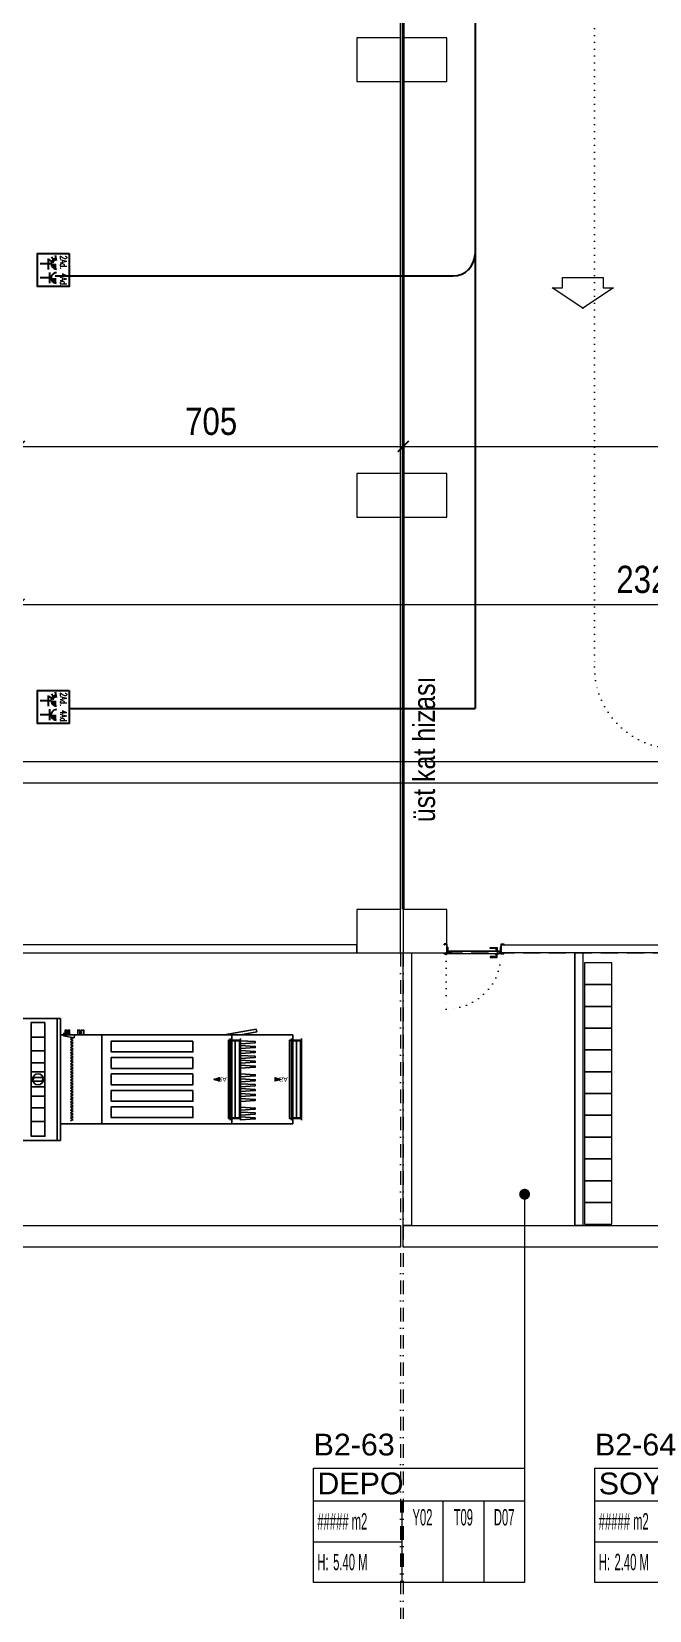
# Model space of a CAD drawing. Header units: metres. Extents: x -13194 to 152406, y -4219 to 19791.
# Drawn here: x 6843 to 7977, y -1207 to 1691 of the extents above; entities that cross this region are included whole.
import ezdxf
from ezdxf.enums import TextEntityAlignment as Align

# ---------------------------------------------------------------- set-up
doc = ezdxf.new("R2010")
doc.units = ezdxf.units.M
doc.header["$LTSCALE"] = 100
doc.header["$MEASUREMENT"] = 0
for name, pattern in [('DASHDOT2', [0.5, 0.25, -0.125, 0, -0.125]), ('DOT2', [0.125, 0, -0.125]), ('HIDDEN', [0.375, 0.25, -0.125]), ('HIDDEN2', [4.7625, 3.175, -1.5875])]:
    doc.linetypes.add(name, pattern=pattern)
doc.layers.get('0').update_dxf_attribs({"color": 9, "lineweight": 9})
for name, color, linetype, lineweight in [('00', 9, 'Continuous', 9), ('01', 9, 'Continuous', 9), ('05', 9, 'Continuous', 9), ('05S', 9, 'Continuous', 9), ('06B', 9, 'Continuous', 9), ('06D', 9, 'Continuous', 9), ('10', 9, 'Continuous', 9), ('20', 9, 'DOT2', 9), ('21', 9, 'Continuous', 9), ('21_mahal200', 9, 'Continuous', 9), ('24', 9, 'DASHDOT2', 9), ('25', 76, 'Continuous', 9), ('32-ekipman', 9, 'Continuous', 9), ('E-KOMBİNE ETANŞ PRİZ (2x1 FAZ+4x3 FAZ)', 7, 'Continuous', 30)]:
    doc.layers.add(name, color=color, linetype=linetype, lineweight=lineweight)
doc.styles.add('Arial', font='arial.ttf', dxfattribs={"height": 2.5})
doc.styles.add('E-YAZI', font='txttw.shx')
doc.styles.add('MuuM_TEXT-STANDART', font='ARIALN.TTF')
doc.styles.get("Standard").update_dxf_attribs({"font": 'ARIALN.TTF'})
doc.dimstyles.new('MuuM_DIM200', dxfattribs={"dimscale": 20, "dimtxt": 2, "dimasz": 1, "dimexe": 1, "dimexo": 1, "dimgap": 1, "dimtad": 1, "dimdec": 1, "dimrnd": 0.5, "dimdsep": 46, "dimtxsty": 'MuuM_TEXT-STANDART', "dimblk": 'ARCHTICK', "dimcen": 0, "dimdle": 0.15, "dimclrd": 256, "dimclre": 256, "dimclrt": 256, "dimadec": 0, "dimazin": 0, "dimtfac": 5, "dimtdec": 1, "dimtix": 1, "dimtmove": 2, "dimatfit": 3, "dimldrblk": 'DOT', "dimfxl": 3, "dimfxlon": 1, "dimtolj": 1, "dimlwd": -1, "dimlwe": -1, "dimarcsym": 0})

# ---------------------------------------------------------------- blocks, each defined once
blk = doc.blocks.new('p-akslar_yeni')
at = {"layer": '24'}
for points in [[(13935, -8575), (13935, -11854.6), (13835, -11854.6), (13835, -11897.2)], [(13940, -8575), (13940, -11854.6), (14040, -11854.6), (14040, -11897.2)]]:
    blk.add_lwpolyline(points, dxfattribs=at)
blk = doc.blocks.new('E-KOMBİNE ETANŞ PRİZ (2x1 FAZ+4x3 FAZ)')
at = {"layer": 'E-KOMBİNE ETANŞ PRİZ (2x1 FAZ+4x3 FAZ)', "color": 3}
for p, q in [((-33.8, 69.6), (-53.6, 66.6)), ((-31.9, 63.7), (-47.2, 51.8)), ((-27.7, 60), (-36.5, 42.9))]:
    blk.add_line(p, q, dxfattribs=at)
at = {"layer": 'E-KOMBİNE ETANŞ PRİZ (2x1 FAZ+4x3 FAZ)', "color": 4}
for p, q in [((-42.2, 39.9), (-2.2, 39.9)), ((-22.8, 50.8), (-22.8, 10.2)), ((48.6, 46.1), (8.6, 46.1)), ((28.9, 50.3), (28.9, 10.2))]:
    blk.add_line(p, q, dxfattribs=at)
at = {"layer": 'E-KOMBİNE ETANŞ PRİZ (2x1 FAZ+4x3 FAZ)', "color": 3}
blk.add_lwpolyline([(-60.6, 116.2), (60.6, 116.2), (60.6, 0), (-60.6, 0)], close=True, dxfattribs=at)
at = {"layer": 'E-KOMBİNE ETANŞ PRİZ (2x1 FAZ+4x3 FAZ)', "color": 4, "const_width": 19.2}
for points in [[(-22.8, 60.4, 0.414214), (-13.1, 69.9)], [(28.9, 59.7, 0.414214), (38.7, 69.1)]]:
    blk.add_lwpolyline(points, format="xyb", dxfattribs=at)
at = {"layer": 'E-KOMBİNE ETANŞ PRİZ (2x1 FAZ+4x3 FAZ)', "color": 4}
for centre in [(-22.7, 70), (29.1, 69.5)]:
    blk.add_arc(centre, 19.2, 179.24487, 359.24487, dxfattribs=at)
at = {"layer": 'E-KOMBİNE ETANŞ PRİZ (2x1 FAZ+4x3 FAZ)', "color": 1, "style": 'E-YAZI', "width": 0.6}
for s, p in [('2Ad.', (-53.3, 83.6)), ('4Ad.', (11.6, 83.6))]:
    blk.add_text(s, height=24, dxfattribs=at).set_placement(p)
blk = doc.blocks.new('p-kolon_80x80')
blk.add_lwpolyline([(-40, -40), (40, -40), (40, 40), (-40, 40)], close=True)
blk = doc.blocks.new('2.bod.sitatik')
at = {"layer": '01'}
for points in [[(7440, -8630), (7520, -8630), (7520, -8550), (7440, -8550)], [(7525, -8630), (7605, -8630), (7605, -8550), (7525, -8550)]]:
    blk.add_lwpolyline(points, close=True, dxfattribs=at)
for p in [(7480, -6990), (7565, -6990), (7480, -7790), (7565, -7790)]:
    blk.add_blockref('p-kolon_80x80', p, dxfattribs=at)
blk = doc.blocks.new('P-KURANGLEZ')
at = {"layer": '01'}
blk.add_lwpolyline([(7525, -500), (12385, -500), (12385, -5), (12385, 0), (12425, 0), (12425, -540), (7525, -540)], close=True, dxfattribs=at)
blk.add_lwpolyline([(7520, -540), (5360, -540), (5360, -500), (7520, -500), (7520, -540)], dxfattribs=at)
blk = doc.blocks.new('_ArchTick')
at = {"color": 0, "linetype": 'ByBlock', "const_width": 0.15}
blk.add_lwpolyline([(-0.5, -0.5), (0.5, 0.5)], dxfattribs=at)
blk = doc.blocks.new('*D613')
at = {"layer": '25', "transparency": 16777216}
for p, q in [((6820, -32440.8), (6820, -32360.8)), ((7525, -32440.8), (7525, -32360.8)), ((6817, -32380.8), (7528, -32380.8))]:
    blk.add_line(p, q, dxfattribs=at)
at = {"layer": '25', "transparency": 16777216, "xscale": 20, "yscale": 20, "zscale": 20, "rotation": 180}
blk.add_blockref('_ArchTick', (6820, -32380.8), dxfattribs=at)
at = {"layer": '25', "transparency": 16777216, "xscale": 20, "yscale": 20, "zscale": 20}
blk.add_blockref('_ArchTick', (7525, -32380.8), dxfattribs=at)
at = {"layer": '25', "transparency": 16777216, "insert": (7172.5, -32335.2), "char_height": 50, "attachment_point": 5, "style": 'MuuM_TEXT-STANDART'}
blk.add_mtext('\\A1;705', dxfattribs=at)
blk = doc.blocks.new('_Dot')
at = {"color": 0, "linetype": 'ByBlock', "lineweight": -2}
blk.add_line((-0.5, 0), (-1, 0), dxfattribs=at)
at = {"color": 0, "linetype": 'ByBlock', "const_width": 0.5}
blk.add_lwpolyline([(-0.25, 0, 1), (0.25, 0, 1)], format="xyb", close=True, dxfattribs=at)
blk = doc.blocks.new('*D614')
at = {"layer": '25', "transparency": 16777216}
for p, q in [((7525, -32440.8), (7525, -32360.8)), ((9140, -32440.8), (9140, -32360.8)), ((7522, -32380.8), (9143, -32380.8))]:
    blk.add_line(p, q, dxfattribs=at)
at = {"layer": '25', "transparency": 16777216, "xscale": 20, "yscale": 20, "zscale": 20, "rotation": 180}
blk.add_blockref('_ArchTick', (7525, -32380.8), dxfattribs=at)
at = {"layer": '25', "transparency": 16777216, "xscale": 20, "yscale": 20, "zscale": 20}
blk.add_blockref('_ArchTick', (9140, -32380.8), dxfattribs=at)
at = {"layer": '25', "transparency": 16777216, "insert": (8332.5, -32335.2), "char_height": 50, "attachment_point": 5, "style": 'MuuM_TEXT-STANDART'}
blk.add_mtext('\\A1;1615', dxfattribs=at)
blk = doc.blocks.new('*D618')
at = {"layer": '25', "transparency": 16777216}
for p, q in [((9140, -32610.8), (9140, -32690.8)), ((6820, -32730.8), (6820, -32650.8)), ((6817, -32670.8), (9143, -32670.8))]:
    blk.add_line(p, q, dxfattribs=at)
at = {"layer": '25', "transparency": 16777216, "xscale": 20, "yscale": 20, "zscale": 20, "rotation": 180}
blk.add_blockref('_ArchTick', (6820, -32670.8), dxfattribs=at)
at = {"layer": '25', "transparency": 16777216, "xscale": 20, "yscale": 20, "zscale": 20}
blk.add_blockref('_ArchTick', (9140, -32670.8), dxfattribs=at)
at = {"layer": '25', "transparency": 16777216, "insert": (7980, -32625.3), "char_height": 50, "attachment_point": 5, "style": 'MuuM_TEXT-STANDART'}
blk.add_mtext('\\A1;2320', dxfattribs=at)
blk = doc.blocks.new('TYETRBJFYREFR')
at = {"color": 252, "lineweight": -3}
for p, q in [((2844, 1935), (2905, 1935)), ((2844, 1935), (2905, 1935)), ((2844, -305), (2844, 1935)), ((3605, 1935), (2905, 1935)), ((3380, 1860), (3130, 1860)), ((3666, 1935), (3605, 1935)), ((3605, -305), (3605, 1935)), ((3666, 1935), (3605, 1935)), ((3666, -305), (3666, 1935)), ((-160, 68), (-160, 1562)), ((-67, 98), (-67, 1532)), ((0, 1630), (61, 1630)), ((0, 0), (0, 1630)), ((25, 68), (25, 1562)), ((61, 1630), (600, 1630)), ((440, 68), (440, 1562)), ((533, 98), (533, 1532)), ((600, 1630), (661, 1630)), ((600, 0), (600, 1630)), ((625, 68), (625, 1562)), ((661, 1630), (1261, 1630)), ((1261, 1630), (1261, 1630)), ((1261, 0), (1261, 1630)), ((1322, 1630), (1261, 1630)), ((1261, 25), (1261, 1605)), ((1322, 1630), (1383, 1630)), ((2783, 1630), (1383, 1630)), ((2783, 0), (2783, 1630)), ((2844, 1630), (2783, 1630)), ((3380, 1590), (3130, 1590)), ((3666, 1630), (3727, 1630)), ((3927, 1630), (3727, 1630)), ((3902, 1552), (3852, 1578)), ((3852, 1528), (3902, 1552)), ((3902, 1502), (3852, 1528)), ((3852, 1478), (3902, 1502)), ((3902, 1452), (3852, 1478)), ((3852, 1428), (3902, 1452)), ((4427, 1630), (3927, 1630)), ((4427, 0), (4427, 1630)), ((4488, 1630), (4427, 1630)), ((4488, 1630), (4549, 1630)), ((6149, 1630), (4549, 1630)), ((6749, 1630), (6149, 1630)), ((6810, 1630), (6749, 1630)), ((6785, 68), (6785, 1562)), ((6810, 0), (6810, 1630)), ((6810, 1630), (7271, 1630)), ((6877, 98), (6877, 1532)), ((6970, 68), (6970, 1562)), ((7871, 1630), (7271, 1630)), ((7932, 1630), (7871, 1630)), ((7907, 68), (7907, 1562)), ((7932, 0), (7932, 1630)), ((7999, 98), (7999, 1532)), ((8092, 68), (8092, 1562)), ((3380, 1337), (3130, 1337)), ((3902, 1402), (3852, 1428)), ((3852, 1378), (3902, 1402)), ((3902, 1352), (3852, 1378)), ((3852, 1328), (3902, 1352)), ((3902, 1302), (3852, 1328)), ((3852, 1278), (3902, 1302)), ((3902, 1252), (3852, 1278)), ((3852, 1228), (3902, 1252)), ((3902, 1202), (3852, 1228)), ((3852, 1178), (3902, 1202)), ((3902, 1152), (3852, 1178)), ((1466, 496), (1466, 1134)), ((3380, 1121), (3130, 1121)), ((3380, 955), (3130, 955)), ((3852, 1128), (3902, 1152)), ((3902, 1102), (3852, 1128)), ((3852, 1078), (3902, 1102)), ((3902, 1052), (3852, 1078)), ((3852, 1028), (3902, 1052)), ((3902, 1002), (3852, 1028)), ((3852, 978), (3902, 1002)), ((3902, 952), (3852, 978)), ((3852, 928), (3902, 952)), ((3902, 902), (3852, 928)), ((3852, 878), (3902, 902)), ((3902, 852), (3852, 878)), ((2398, 496), (2398, 751)), ((2433, 496), (2433, 751)), ((2474, 496), (2474, 751)), ((2515, 496), (2515, 751)), ((2550, 496), (2550, 751)), ((2573, 496), (2573, 751)), ((2582, 496), (2582, 751)), ((3380, 851), (3130, 851)), ((3155, 840), (3130, 790)), ((3180, 790), (3130, 790)), ((3380, 779), (3130, 779)), ((3380, 675), (3130, 675)), ((3155, 840), (3180, 790)), ((3355, 790), (3330, 840)), ((3380, 840), (3330, 840)), ((3355, 790), (3380, 840)), ((3852, 828), (3902, 852)), ((3902, 802), (3852, 828)), ((3852, 778), (3902, 802)), ((3902, 752), (3852, 778)), ((3852, 728), (3902, 752)), ((3902, 702), (3852, 728)), ((3852, 678), (3902, 702)), ((3902, 652), (3852, 678)), ((3852, 628), (3902, 652)), ((3902, 602), (3852, 628)), ((3852, 578), (3902, 602)), ((2544, 429), (1656, 429)), ((3380, 509), (3130, 509)), ((3380, 293), (3130, 293)), ((3902, 552), (3852, 578)), ((3852, 528), (3902, 552)), ((3902, 502), (3852, 528)), ((3852, 478), (3902, 502)), ((3902, 452), (3852, 478)), ((3852, 428), (3902, 452)), ((3902, 402), (3852, 428)), ((3852, 378), (3902, 402)), ((3902, 352), (3852, 378)), ((3852, 328), (3902, 352)), ((3902, 302), (3852, 328)), ((3852, 278), (3902, 302)), ((0, 0), (61, 0)), ((61, 0), (600, 0)), ((600, 0), (661, 0)), ((661, 0), (1261, 0)), ((661, 0), (858, -34)), ((858, -34), (864, 0)), ((983, 0), (1475, -87)), ((1261, 0), (1261, 0)), ((1322, 0), (1261, 0)), ((1274, 0), (1484, -37)), ((1322, 0), (1383, 0)), ((2783, 0), (1383, 0)), ((2774, 50), (2281, -37)), ((2782, 1), (2290, -86)), ((2782, 1), (2774, 50)), ((2844, 0), (2783, 0)), ((3380, 40), (3130, 40)), ((3666, 0), (3727, 0)), ((3918, 50), (3721, 15)), ((3730, -34), (3721, 15)), ((3927, 0), (3727, 0)), ((3927, 1), (3730, -34)), ((3902, 252), (3852, 278)), ((3852, 228), (3902, 252)), ((3902, 202), (3852, 228)), ((3852, 178), (3902, 202)), ((3902, 152), (3852, 178)), ((3852, 128), (3902, 152)), ((3902, 102), (3852, 128)), ((3852, 78), (3902, 102)), ((3902, 52), (3852, 78)), ((3927, 1), (3918, 50)), ((4427, 0), (3927, 0)), ((4488, 0), (4427, 0)), ((4488, 0), (4549, 0)), ((6149, 0), (4549, 0)), ((6749, 0), (6149, 0)), ((6671, 0), (7262, -104)), ((6810, 0), (6749, 0)), ((6810, 0), (7271, 0)), ((7871, 0), (7271, 0)), ((7932, 0), (7871, 0)), ((1475, -87), (1484, -37)), ((2290, -86), (2281, -37)), ((3380, -230), (3130, -230)), ((6970, -2), (7271, -55)), ((7262, -104), (7271, -55)), ((2844, -305), (2905, -305)), ((2844, -305), (2905, -305)), ((3605, -305), (2905, -305)), ((3666, -305), (3605, -305)), ((3666, -305), (3605, -305))]:
    blk.add_line(p, q, dxfattribs=at)
for points in [[(2844, 1935), (3666, 1935), (3666, -305), (2844, -305)], [(0, 1630), (600, 1630), (600, 0), (0, 0)], [(600, 0), (2844, 0), (2844, 1630), (600, 1630)], [(3666, 0), (6810, 0), (6810, 1630), (3666, 1630)], [(6810, 1630), (7932, 1630), (7932, 0), (6810, 0)]]:
    blk.add_lwpolyline(points, close=True)
for points in [[(3380, -230), (3130, -230), (3130, 1860), (3380, 1860), (3380, -230)], [(-160, 98), (25, 98), (25, 1533), (-160, 1533), (-160, 98)], [(-141, 108), (7, 108), (7, 1523), (-141, 1523), (-141, 108)], [(0, 61), (0, 61), (0, 1569), (0, 1569), (0, 61)], [(0, 98), (61, 98), (61, 1533), (0, 1533), (0, 98)], [(440, 98), (625, 98), (625, 1533), (440, 1533), (440, 98)], [(459, 108), (607, 108), (607, 1523), (459, 1523), (459, 108)], [(600, 61), (600, 61), (600, 1569), (600, 1569), (600, 61)], [(600, 98), (661, 98), (661, 1533), (600, 1533), (600, 98)], [(2713, 177), (1453, 177), (1453, 1453), (2713, 1453), (2713, 177)], [(6099, 1318), (4599, 1318), (4599, 1518), (6099, 1518), (6099, 1318)], [(6810, 98), (6749, 98), (6749, 1533), (6810, 1533), (6810, 98)], [(6970, 98), (6785, 98), (6785, 1533), (6970, 1533), (6970, 98)], [(6951, 108), (6803, 108), (6803, 1523), (6951, 1523), (6951, 108)], [(6810, 61), (6810, 61), (6810, 1569), (6810, 1569), (6810, 61)], [(7932, 98), (7871, 98), (7871, 1533), (7932, 1533), (7932, 98)], [(8092, 98), (7907, 98), (7907, 1533), (8092, 1533), (8092, 98)], [(8073, 108), (7925, 108), (7925, 1523), (8073, 1523), (8073, 108)], [(7932, 61), (7932, 61), (7932, 1569), (7932, 1569), (7932, 61)], [(6099, 1017), (4599, 1017), (4599, 1217), (6099, 1217), (6099, 1017)], [(1261, 471), (1161, 471), (1161, 1159), (1261, 1159), (1261, 471)], [(2244, 496), (1383, 496), (1383, 1134), (2244, 1134), (2244, 496)], [(6099, 715), (4599, 715), (4599, 915), (6099, 915), (6099, 715)], [(2582, 496), (2367, 496), (2367, 751), (2582, 751), (2582, 496)], [(2528, 560), (2420, 560), (2420, 688), (2528, 688), (2528, 560)], [(6099, 413), (4599, 413), (4599, 613), (6099, 613), (6099, 413)], [(1919, 407), (1650, 407), (1650, 452), (1919, 452), (1919, 407)], [(1825, 451), (1744, 451), (1744, 496), (1825, 496), (1825, 451)], [(1825, 388), (1744, 388), (1744, 407), (1825, 407), (1825, 388)], [(2555, 407), (2394, 407), (2394, 452), (2555, 452), (2555, 407)], [(2501, 451), (2447, 451), (2447, 496), (2501, 496), (2501, 451)], [(2501, 388), (2447, 388), (2447, 407), (2501, 407), (2501, 388)], [(6099, 112), (4599, 112), (4599, 312), (6099, 312), (6099, 112)]]:
    blk.add_lwpolyline(points, close=True, dxfattribs=at)
for points in [[(6970, 1505), (7244, 1522), (7244, 1542), (6970, 1561)], [(6970, 1415), (7244, 1432), (7244, 1452), (6970, 1471)], [(6970, 1325), (7244, 1342), (7244, 1362), (6970, 1381)], [(6970, 1165), (7244, 1182), (7244, 1202), (6970, 1221)], [(6970, 1075), (7244, 1092), (7244, 1112), (6970, 1131)], [(6970, 985), (7244, 1002), (7244, 1022), (6970, 1041)], [(6970, 895), (7244, 912), (7244, 932), (6970, 951)], [(225, 815), (325, 815), (225, 845), (225, 785), (325, 815)], [(925, 815), (825, 815), (925, 845), (925, 785), (825, 815)], [(2582, 751), (2555, 815), (2393, 815), (2366, 751)], [(6585, 815), (6485, 815), (6585, 845), (6585, 785), (6485, 815)], [(6970, 805), (7244, 822), (7244, 842), (6970, 861)], [(6970, 715), (7244, 732), (7244, 752), (6970, 771)], [(6970, 555), (7244, 572), (7244, 592), (6970, 611)], [(7607, 815), (7707, 815), (7607, 845), (7607, 785), (7707, 815)], [(6970, 465), (7244, 482), (7244, 502), (6970, 521)], [(6970, 375), (7244, 392), (7244, 412), (6970, 431)], [(6970, 285), (7244, 302), (7244, 322), (6970, 341)], [(3781, 0), (3781, -90), (3754, -90), (3754, 0)], [(3834, 0), (3834, -90), (3807, -90), (3807, 0)], [(4023, 0), (4023, -90), (3983, -90), (3983, 0)], [(4095, 0), (4095, -90), (4055, -90), (4055, 0)], [(6970, 195), (7244, 212), (7244, 232), (6970, 251)], [(6970, 105), (7244, 122), (7244, 142), (6970, 161)]]:
    blk.add_lwpolyline(points, dxfattribs=at)
blk.add_circle((3255, 815), 100, dxfattribs=at)
for s, p in [('FA', (61, 771)), ('EA', (656, 771)), ('RA', (6551, 771)), ('SA', (7678, 771))]:
    blk.add_text(s, height=88, dxfattribs=at).set_placement(p)
blk = doc.blocks.new('0_arrow1')
at = {"linetype": 'ByBlock', "lineweight": -2}
blk.add_lwpolyline([(15, -22.5), (-15, -22.5), (-15, -15), (-22.5, -15), (0, 0), (22.5, -15), (15, -15)], close=True, dxfattribs=at)
blk.add_point((0, 0))
blk = doc.blocks.new('gr-p-barel kilitli kapı kolu')
at = {"layer": '05S'}
h = blk.add_hatch(color=256, dxfattribs=at)
h.paths.add_polyline_path([(1.3, 0.8), (-1.3, 0.8), (-1.3, 0.7), (1.3, 0.7)])
h.paths.add_polyline_path([(2.75, 0.7), (-2.75, 0.7), (-2.75, 0), (2.75, 0)])
h.paths.add_polyline_path([(-11.7, 4.9), (-11.7, 6.7), (0.9, 6.7), (0.9, 0.8), (-0.9, 0.8), (-0.9, 4.9)])
at = {"flags": 128}
for points in [[(-0.9, 0.8), (-0.9, 4.9), (-11.7, 4.9), (-11.7, 6.7), (0.9, 6.7), (0.9, 0.8)], [(-0.8, 5), (0.8, 6.6)]]:
    blk.add_lwpolyline(points, dxfattribs=at)
blk.add_lwpolyline([(-2.75, 0), (-2.75, 0.7), (2.75, 0.7), (2.75, 0)])
blk.add_lwpolyline([(-1.3, 0.7), (1.3, 0.7), (1.3, 0.8), (-1.3, 0.8)], close=True)
blk = doc.blocks.new('prf-scr2')
at = {"linetype": 'DOT2', "ltscale": 10}
blk.add_line((0, 0.2), (0, -1.1), dxfattribs=at)
for p, q in [((-0.1, -0.2), (0.1, -0.3)), ((0.1, -0.2), (-0.1, -0.2)), ((0.1, -0.3), (-0.1, -0.3)), ((-0.1, -0.3), (0.1, -0.4)), ((0.1, -0.4), (-0.1, -0.4)), ((0.1, -0.5), (-0.1, -0.4)), ((-0.1, -0.4), (0.1, -0.4)), ((0.1, -0.6), (-0.1, -0.5)), ((-0.1, -0.5), (0.1, -0.5)), ((-0.1, -0.6), (0.1, -0.7)), ((0.1, -0.6), (-0.1, -0.6)), ((-0.1, -0.6), (0.1, -0.6)), ((-0.1, -0.7), (0.1, -0.8)), ((0.1, -0.7), (-0.1, -0.7)), ((-0.1, -0.8), (0.1, -0.8)), ((0.1, -0.8), (-0.1, -0.8)), ((0.1, -0.2), (0, -0.1)), ((0, -0.2), (0.1, -0.2))]:
    blk.add_line(p, q)
blk.add_lwpolyline([(0.2, 0), (-0.2, 0), (-0.2, 0), (-0.1, -0.1), (0.1, -0.1), (0.2, 0), (0.2, 0)], close=True)
for points in [[(0.2, 0), (-0.2, 0)], [(-0.1, -0.1), (-0.1, -0.2), (-0.1, -0.2), (-0.1, -0.2), (-0.1, -0.2), (-0.1, -0.3), (-0.1, -0.3), (-0.1, -0.3), (-0.1, -0.3), (-0.1, -0.4), (-0.1, -0.4), (-0.1, -0.4), (-0.1, -0.4), (-0.1, -0.4), (-0.1, -0.5), (-0.1, -0.5), (-0.1, -0.5), (-0.1, -0.5), (-0.1, -0.5), (-0.1, -0.5), (-0.1, -0.6), (-0.1, -0.6), (-0.1, -0.6), (-0.1, -0.6), (-0.1, -0.6), (-0.1, -0.7), (-0.1, -0.7), (-0.1, -0.7), (-0.1, -0.7), (-0.1, -0.7), (-0.1, -0.8), (-0.1, -0.8), (-0.1, -0.8), (-0.1, -0.8), (0, -0.9), (0, -0.9), (0, -0.9), (0.1, -0.8), (0.1, -0.8), (0.1, -0.7), (0.1, -0.7), (0.1, -0.7), (0.1, -0.7), (0.1, -0.7), (0.1, -0.7), (0.1, -0.6), (0.1, -0.6), (0.1, -0.6), (0.1, -0.6), (0.1, -0.6), (0.1, -0.5), (0.1, -0.5), (0.1, -0.5), (0.1, -0.5), (0.1, -0.4), (0.1, -0.4), (0.1, -0.4), (0.1, -0.4), (0.1, -0.4), (0.1, -0.3), (0.1, -0.3), (0.1, -0.3), (0.1, -0.3), (0.1, -0.3), (0.1, -0.3), (0.1, -0.2), (0.1, -0.2), (0.1, -0.2), (0.1, -0.2), (0.1, -0.2), (0.1, -0.1)]]:
    blk.add_lwpolyline(points)
blk = doc.blocks.new('K-SAC-01')
at = {"layer": '10'}
for points in [[(-4.6, 16.2, -0.414214), (-4.5, 16.3), (-0.1, 16.3, -0.414214), (0, 16.2), (0, 5.9), (0.2, 5.9), (0.2, 16.2, 0.414214), (-0.1, 16.5), (-4.5, 16.5, 0.414214), (-4.8, 16.2), (-4.8, 15.3, 0.414214), (-4.5, 15), (-3.4, 15), (-3.4, 15.2), (-4.5, 15.2, -0.414214), (-4.6, 15.3)], [(0.2, 10.3, -0.414214), (0.5, 10.6), (1.5, 10.6, -0.414214), (1.8, 10.3), (1.8, 3.9, -0.414214), (1.5, 3.6, -0.414214), (1.2, 3.9), (1.2, 4.8), (0.2, 4.8), (0.2, -1.2, -0.414214), (-0.1, -1.5), (-4.5, -1.5, -0.414214), (-4.8, -1.2), (-4.8, -0.3, -0.414214), (-4.5, 0), (-3.4, 0), (-3.4, -0.2), (-4.5, -0.2, 0.414214), (-4.6, -0.3), (-4.6, -1.2, 0.414214), (-4.5, -1.3), (-0.1, -1.3, 0.414214), (0, -1.2), (0, 5), (1.4, 5), (1.4, 3.9, 0.414214), (1.5, 3.8, 0.414214), (1.6, 3.9), (1.6, 10.3, 0.414214), (1.5, 10.4), (0.5, 10.4, 0.414214), (0.4, 10.3), (0.4, 9.4), (0.2, 9.4)], [(-0.4, -2), (1, -1.4), (1, 1.5), (1.2, 1.5), (1.2, -1.5), (-0.3, -2.2, -14.796002)], [(99.8, 10.3, 0.414214), (99.5, 10.6), (98.5, 10.6, 0.414214), (98.2, 10.3), (98.2, 3.9, 0.414214), (98.5, 3.6, 0.414214), (98.8, 3.9), (98.8, 4.8), (99.8, 4.8), (99.8, -1.2, 0.414214), (100.1, -1.5), (104.5, -1.5, 0.414214), (104.8, -1.2), (104.8, -0.3, 0.414214), (104.5, 0), (103.4, 0), (103.4, -0.2), (104.5, -0.2, -0.414214), (104.6, -0.3), (104.6, -1.2, -0.414214), (104.5, -1.3), (100.1, -1.3, -0.414214), (100, -1.2), (100, 5), (98.6, 5), (98.6, 3.9, -0.414214), (98.5, 3.8, -0.414214), (98.4, 3.9), (98.4, 10.3, -0.414214), (98.5, 10.4), (99.5, 10.4, -0.414214), (99.6, 10.3), (99.6, 9.4), (99.8, 9.4)], [(104.6, 16.2, 0.414214), (104.5, 16.3), (100.1, 16.3, 0.414214), (100, 16.2), (100, 5.9), (99.8, 5.9), (99.8, 16.2, -0.414214), (100.1, 16.5), (104.5, 16.5, -0.414214), (104.8, 16.2), (104.8, 15.3, -0.414214), (104.5, 15), (103.4, 15), (103.4, 15.2), (104.5, 15.2, 0.414214), (104.6, 15.3)]]:
    blk.add_lwpolyline(points, format="xyb", close=True, dxfattribs=at)
for points in [[(98.8, 0.1), (98.8, 2.1), (99.1, 2.1), (99.1, 3.2), (1.5, 3.2), (1.5, 2.1), (1.8, 2.1), (1.8, 0.1), (1.5, 0.1), (1.5, 1.9), (1.2, 1.9), (1.2, 3.5), (99.4, 3.5), (99.4, 1.9), (99.1, 1.9), (99.1, 0.1)], [(98.8, 2.1), (98.8, 0.1), (99.4, 0.1), (99.4, -1.5), (1.2, -1.5), (1.2, 0.1), (1.8, 0.1), (1.8, 2.1), (2.1, 2.1), (2.1, -0.1), (1.5, -0.1), (1.5, -1.2), (99.1, -1.2), (99.1, -0.1), (98.5, -0.1), (98.5, 2.1), (98.8, 2.1)]]:
    blk.add_lwpolyline(points, dxfattribs=at)
for points in [[(2.1, 3), (8.1, 3), (8.1, -1), (2.1, -1)], [(2.4, 2.7), (7.8, 2.7), (7.8, -0.7), (2.4, -0.7)], [(98.5, 3), (92.5, 3), (92.5, -1), (98.5, -1)], [(98.2, 2.7), (92.8, 2.7), (92.8, -0.7), (98.2, -0.7)]]:
    blk.add_lwpolyline(points, close=True, dxfattribs=at)
blk.add_circle((-0.9, -2.5), 0.55, dxfattribs=at)
at = {"layer": '20', "linetype": 'HIDDEN'}
for points in [[(-0.2, -1.3), (-0.2, 0), (-1.7, 0), (-1.7, -1.3)], [(-0.4, -2), (-0.4, -0.2), (-1.5, -0.2), (-1.5, -2)]]:
    blk.add_lwpolyline(points, dxfattribs=at)
at = {"layer": '20'}
blk.add_lwpolyline([(-0.9, -2.5), (-0.9, -102.9)], dxfattribs=at)
blk.add_arc((-0.9, -2.5), 100.4, 270, 1.5131, dxfattribs=at)
at = {"layer": '06B'}
blk.add_blockref('gr-p-barel kilitli kapı kolu', (91.4, 3.5), dxfattribs=at)
at = {"layer": '06B', "xscale": -1, "rotation": 180}
blk.add_blockref('gr-p-barel kilitli kapı kolu', (91.4, -1.5), dxfattribs=at)
at = {"layer": '10', "xscale": -1, "rotation": 90}
blk.add_blockref('prf-scr2', (1.5, 1), dxfattribs=at)
at = {"layer": '10', "rotation": 270}
blk.add_blockref('prf-scr2', (99.1, 1.2), dxfattribs=at)
blk = doc.blocks.new('0_roomno2')
blk.add_lwpolyline([(19.38, -10.5), (0, -10.5), (0, 0), (19.38, 0)], close=True)
for points in [[(0, -3), (19.38, -3)], [(8.12, -3), (8.12, -10.5)], [(11.88, -3), (11.88, -10.5)], [(15.62, -3), (15.62, -10.5)], [(0, -6.75), (8.12, -6.75)]]:
    blk.add_lwpolyline(points)
at = {"style": 'MuuM_TEXT-STANDART', "width": 0.6}
blk.add_text('H:', height=1.5, dxfattribs=at).set_placement((0.35, -8.61), align=Align.MIDDLE_LEFT)
at = {"style": 'Arial'}
blk.add_attdef('ODANO', (0, 1.17), '', height=2, dxfattribs=at)
blk.add_attdef('MEKANADI', text='', height=2, dxfattribs=at).set_placement((0.35, -3), align=Align.BOTTOM_LEFT)
at = {"style": 'MuuM_TEXT-STANDART', "width": 0.6}
for tag, p in [('M2', (0.35, -4.88)), ('TEMIZTAVANYUKSEKLIGI', (1.8, -8.61))]:
    blk.add_attdef(tag, text='', height=1.5, dxfattribs=at).set_placement(p, align=Align.MIDDLE_LEFT)
for tag, p in [('YER01', (10, -4.5)), ('TAVAN01', (13.75, -4.5)), ('DUVAR01', (17.5, -4.5)), ('YER02', (10, -6.75)), ('TAVAN02', (13.75, -6.75)), ('DUVAR02', (17.5, -6.75)), ('YER03', (10, -9)), ('TAVAN03', (13.75, -9)), ('DUVAR03', (17.5, -9))]:
    blk.add_attdef(tag, text='', height=1.5, dxfattribs=at).set_placement(p, align=Align.MIDDLE_CENTER)
blk = doc.blocks.new('p-giyinme dolabı')
blk.add_lwpolyline([(40, -20), (40, 20), (-10, 20), (-10, -20)], close=True)
blk = doc.blocks.new('2.bod.Mimari')
blk.add_lwpolyline([(7840, -8630), (7840, -9130)])
at = {"layer": '00'}
for points in [[(6820, -8630), (7440, -8630), (7440, -8615), (6820, -8615)], [(7540, -8630), (7540, -9130), (7525, -9130), (7525, -8630)], [(8440, -8630), (7705, -8630), (7705, -8615), (8440, -8615)], [(7855, -8630), (7855, -9130), (7840, -9130), (7840, -8630)]]:
    blk.add_lwpolyline(points, close=True, dxfattribs=at)
at = {"layer": '06D', "linetype": 'DOT2'}
blk.add_lwpolyline([(7876.12, -4350), (7876.12, -7755), (7876.12, -8105)], dxfattribs=at)
at = {"layer": '06D'}
for points in [[(7520, -8550), (7520, -5430)], [(1942.5, -8278.51), (8760, -8278.51), (8760, -8733.51), (8720, -8733.51), (8720, -8318.51), (1942.5, -8318.51), (1942.5, -8278.51)]]:
    blk.add_lwpolyline(points, dxfattribs=at)
at = {"layer": '06D', "linetype": 'DOT2'}
blk.add_lwpolyline([(7876.12, -8105, 1), (8176.12, -8105, 1)], format="xyb", dxfattribs=at)
at = {"layer": '20', "const_width": 5}
blk.add_lwpolyline([(7525, -8550), (7525, -4630)], dxfattribs=at)
at = {"layer": '20', "linetype": 'HIDDEN2', "ltscale": 0.1}
blk.add_lwpolyline([(2030, -8630), (8440, -8630)], dxfattribs=at)
blk.add_blockref('K-SAC-01', (7605, -8630))
at = {"layer": '01'}
blk.add_blockref('P-KURANGLEZ', (0, -8630), dxfattribs=at)
at = {"layer": '05'}
for p in [(7868, -8668), (7868, -8708), (7868, -8748), (7868, -8788), (7868, -8828), (7868, -8868), (7868, -8908), (7868, -8948), (7868, -8988), (7868, -9028), (7868, -9068), (7868, -9108)]:
    blk.add_blockref('p-giyinme dolabı', p, dxfattribs=at)
at = {"layer": '06D', "xscale": 2.5, "yscale": 2.5, "zscale": 2.5, "rotation": 180}
blk.add_blockref('0_arrow1', (7854.87, -7446.25), dxfattribs=at)
at = {"layer": '21_mahal200'}
ref = blk.add_blockref('0_roomno2', (7360.43, -9575.88), dxfattribs=dict(at, xscale=20, yscale=20, zscale=20))
ref.add_attrib('ODANO', 'B2-63', (7360.43, -9552.48), dxfattribs={"layer": '0', "height": 40, "style": 'Arial'})
ref.add_attrib('MEKANADI', 'DEPO', dxfattribs={"layer": '0', "height": 40, "style": 'Arial'}).set_placement((7367.43, -9635.88), align=Align.BOTTOM_LEFT)
ref.add_attrib('M2', '##### m2', dxfattribs={"layer": '0', "height": 30, "style": 'MuuM_TEXT-STANDART', "width": 0.6}).set_placement((7367.43, -9673.38), align=Align.MIDDLE_LEFT)
ref.add_attrib('TEMIZTAVANYUKSEKLIGI', '5.40 M', dxfattribs={"layer": '0', "height": 30, "style": 'MuuM_TEXT-STANDART', "width": 0.6}).set_placement((7396.43, -9748.04), align=Align.MIDDLE_LEFT)
ref.add_attrib('YER01', 'Y02', dxfattribs={"layer": '0', "height": 30, "style": 'MuuM_TEXT-STANDART', "width": 0.6}).set_placement((7560.43, -9665.88), align=Align.MIDDLE_CENTER)
ref.add_attrib('TAVAN01', 'T09', dxfattribs={"layer": '0', "height": 30, "style": 'MuuM_TEXT-STANDART', "width": 0.6}).set_placement((7635.43, -9665.88), align=Align.MIDDLE_CENTER)
ref.add_attrib('DUVAR01', 'D07', dxfattribs={"layer": '0', "height": 30, "style": 'MuuM_TEXT-STANDART', "width": 0.6}).set_placement((7710.43, -9665.88), align=Align.MIDDLE_CENTER)
ref = blk.add_blockref('0_roomno2', (7877.03, -9575.88), dxfattribs=dict(at, xscale=20, yscale=20, zscale=20))
ref.add_attrib('ODANO', 'B2-64', (7877.03, -9552.48), dxfattribs={"layer": '0', "height": 40, "style": 'Arial'})
ref.add_attrib('MEKANADI', 'SOYUNMA O.', dxfattribs={"layer": '0', "height": 40, "style": 'Arial'}).set_placement((7884.03, -9635.88), align=Align.BOTTOM_LEFT)
ref.add_attrib('M2', '##### m2', dxfattribs={"layer": '0', "height": 30, "style": 'MuuM_TEXT-STANDART', "width": 0.6}).set_placement((7884.03, -9673.38), align=Align.MIDDLE_LEFT)
ref.add_attrib('TEMIZTAVANYUKSEKLIGI', '2.40 M', dxfattribs={"layer": '0', "height": 30, "style": 'MuuM_TEXT-STANDART', "width": 0.6}).set_placement((7913.03, -9748.04), align=Align.MIDDLE_LEFT)
ref.add_attrib('YER01', 'Y05', dxfattribs={"layer": '0', "height": 30, "style": 'MuuM_TEXT-STANDART', "width": 0.6}).set_placement((8077.03, -9665.88), align=Align.MIDDLE_CENTER)
ref.add_attrib('TAVAN01', 'T01', dxfattribs={"layer": '0', "height": 30, "style": 'MuuM_TEXT-STANDART', "width": 0.6}).set_placement((8152.03, -9665.88), align=Align.MIDDLE_CENTER)
ref.add_attrib('DUVAR01', 'D07', dxfattribs={"layer": '0', "height": 30, "style": 'MuuM_TEXT-STANDART', "width": 0.6}).set_placement((8227.03, -9665.88), align=Align.MIDDLE_CENTER)
ref.add_attrib('TAVAN02', 'T09', dxfattribs={"layer": '0', "height": 30, "style": 'MuuM_TEXT-STANDART', "width": 0.6}).set_placement((8152.03, -9710.88), align=Align.MIDDLE_CENTER)
ref.add_attrib('DUVAR02', 'D15', dxfattribs={"layer": '0', "height": 30, "style": 'MuuM_TEXT-STANDART', "width": 0.6}).set_placement((8227.03, -9710.88), align=Align.MIDDLE_CENTER)
at = {"layer": '32-ekipman', "xscale": -0.1, "yscale": 0.1, "zscale": 0.1, "rotation": 180}
blk.add_blockref('TYETRBJFYREFR', (6529.14, -8780.5), dxfattribs=at)
at = {"layer": '21', "style": 'MuuM_TEXT-STANDART'}
blk.add_text('üst kat hizası', height=40, rotation=90, dxfattribs=at).set_placement((7583.38, -8389.95))
at = {"layer": '25'}
for base, p1, p2, picture, middle in [((7525, -7699.98), (6820, -7959.4), (7525, -7889.37), '*D613', (7172.5, -7654.45)), ((9140, -7699.98), (7525, -7959.4), (9140, -7830), '*D614', (8332.5, -7654.45)), ((9140, -7990), (6820, -8249.42), (9140, -7830), '*D618', (7980, -7944.47))]:
    dim = blk.add_linear_dim(base=base, p1=p1, p2=p2, dimstyle='MuuM_DIM200', override={"dimtxt": 2.5}, dxfattribs=at)
    dim.commit()
    dim.dimension.update_dxf_attribs({"geometry": picture, "text_midpoint": middle, "insert": (0, 24680.79)})
at = {"layer": '21_mahal200'}
blk.add_leader([(7747.93, -9072.91), (7747.93, -9575.88)], dimstyle='MuuM_DIM200', override={"dimasz": 1, "dimfxl": 10}, dxfattribs=at)

msp = doc.modelspace()

# ---------------------------------------------------------------- linework, layer by layer
at = {"layer": 'E-KOMBİNE ETANŞ PRİZ (2x1 FAZ+4x3 FAZ)', "color": 2}
for p, q in [((7656.9, 1935.7), (7656.9, 448.7)), ((6886.4, 1242.9), (7616.9, 1242.9)), ((6911.9, 448.7), (7656.9, 448.7))]:
    msp.add_line(p, q, dxfattribs=at)
msp.add_arc((7616.9, 1282.9), 40, 270, 0, dxfattribs=at)

# ---------------------------------------------------------------- block references
for name in ['2.bod.sitatik', '2.bod.Mimari']:
    msp.add_blockref(name, (0, 8630))
at = {"layer": '24'}
msp.add_blockref('p-akslar_yeni', (-6415, 8575), dxfattribs=at)
at = {"layer": 'E-KOMBİNE ETANŞ PRİZ (2x1 FAZ+4x3 FAZ)', "color": 3, "xscale": 0.5, "yscale": 0.5, "zscale": 0.5, "rotation": 270}
for p in [(6853.5, 1253.7), (6853.5, 451.7)]:
    msp.add_blockref('E-KOMBİNE ETANŞ PRİZ (2x1 FAZ+4x3 FAZ)', p, dxfattribs=at)

doc.saveas('drawing.dxf')
